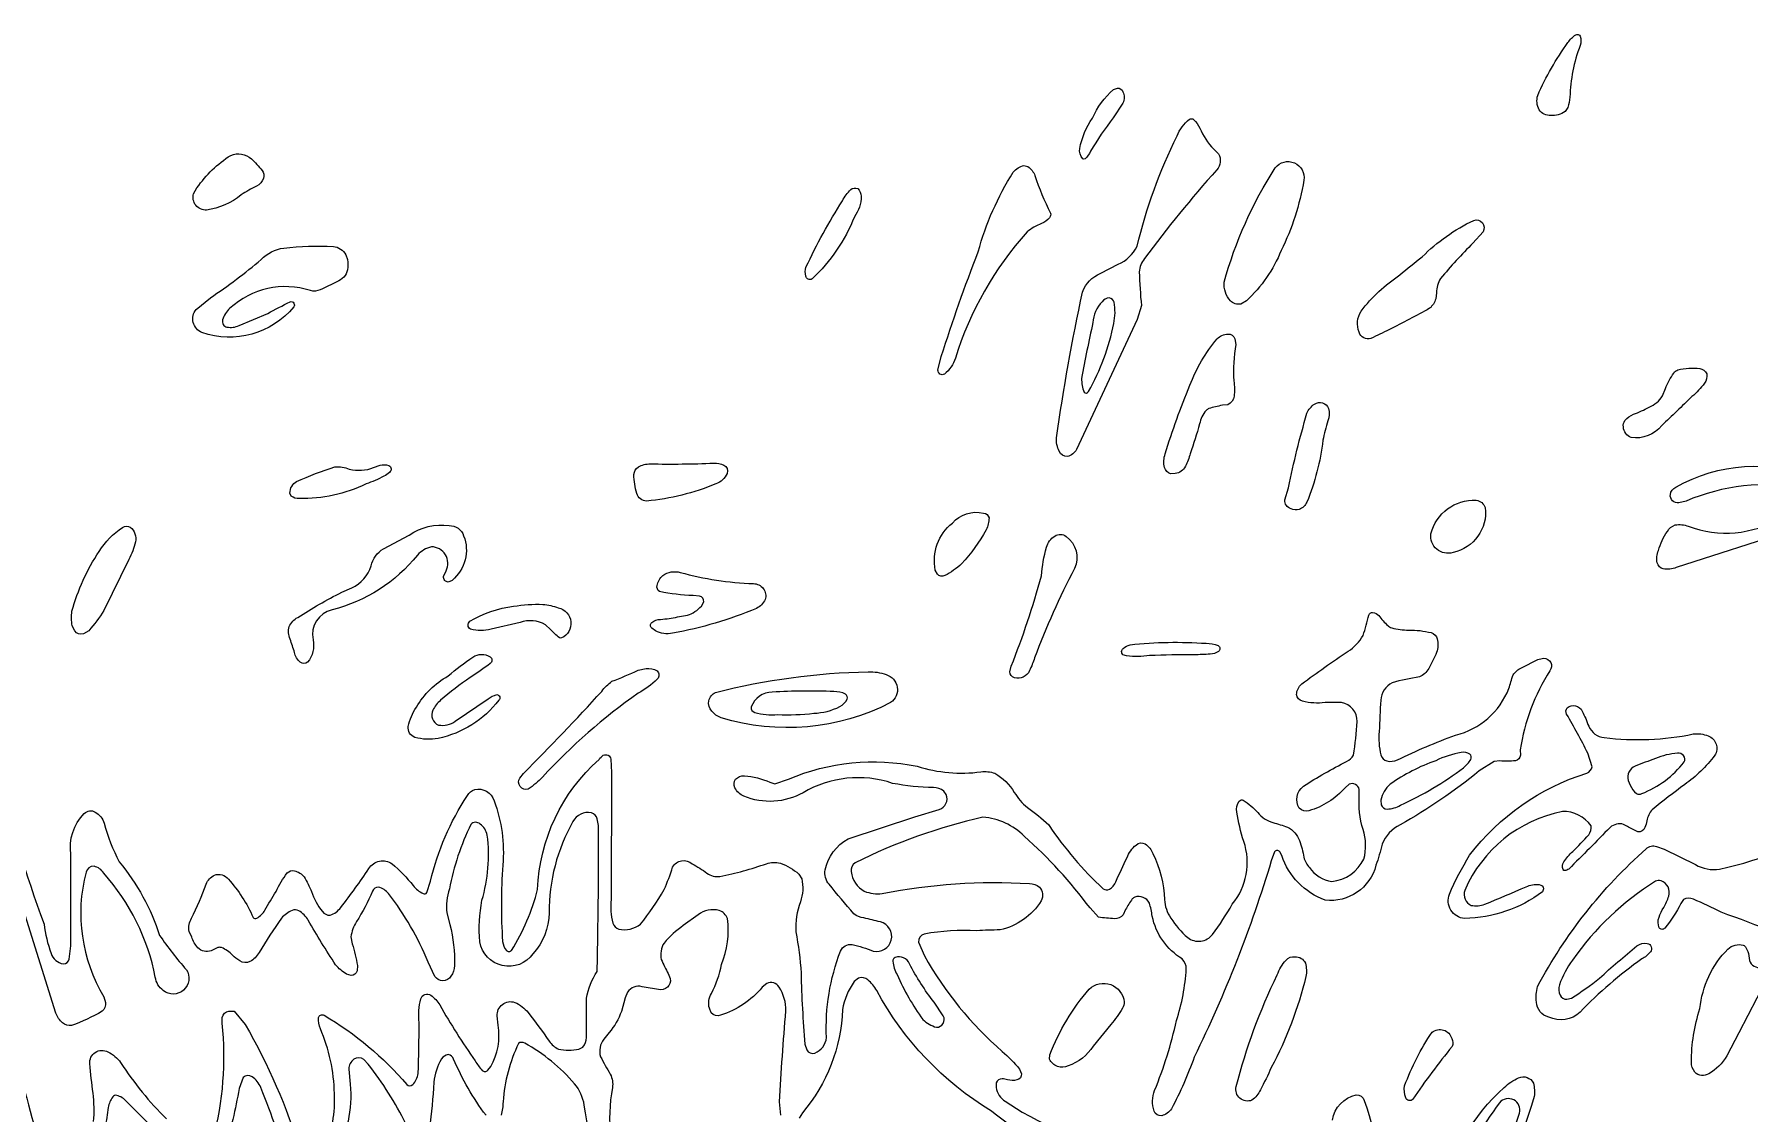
# Model space of a CAD drawing. Header units: metres. Extents: x 2.3 to 24.7, y 0 to 24.7.
# Drawn here: x 6.07 to 12.81, y 20.36 to 24.59 of the extents above; entities that cross this region are included whole.
import ezdxf

# ---------------------------------------------------------------- set-up
doc = ezdxf.new("R2010")
doc.units = ezdxf.units.M

msp = doc.modelspace()

# ---------------------------------------------------------------- linework, layer by layer
at = {"layer": 'Layer 1', "color": 0}
for points in [[(11.97934, 24.35489, -0.0541), (12.09795, 24.56218, -0.0973), (12.12859, 24.59268, -0.4752), (12.14552, 24.58721, -0.17), (12.14604, 24.55072, 0.0854), (12.10554, 24.34749, -0.0597), (12.09691, 24.30733, -0.1346), (12.08649, 24.29196, -0.1784), (12.03063, 24.27546, -0.2541), (11.9849, 24.29747, -0.1947), (11.97934, 24.35489)], [(10.23072, 24.26551, -0.1191), (10.31317, 24.37771), (10.32873, 24.38294, -0.3754), (10.34937, 24.36894, -0.2477), (10.3497, 24.32477), (10.31119, 24.26631, 0.0288), (10.22232, 24.13535, -0.0903), (10.20158, 24.10565, -0.4055), (10.19225, 24.10555, -0.1969), (10.18008, 24.14657, -0.1033), (10.23072, 24.26551)], [(10.40562, 23.76212, -0.0552), (10.56241, 24.19593, -0.1303), (10.61182, 24.26089, -0.3327), (10.6278, 24.25981, -0.118), (10.65194, 24.22643, 0.0876), (10.70643, 24.14355), (10.72543, 24.12507, -0.3211), (10.7186, 24.06232, 0.0229), (10.4347, 23.71403, 0.1462), (10.4142, 23.6618, 0.0147), (10.42245, 23.52942), (10.40595, 23.4753), (10.16825, 22.96465, -0.2132), (10.13223, 22.93702, -0.3151), (10.09989, 22.95763, -0.1353), (10.08886, 23.01071, -0.0173), (10.19121, 23.58246, -0.2202), (10.26273, 23.65633), (10.33146, 23.69206, 0.1821), (10.40562, 23.76212)], [(6.8865, 23.96474, -0.1424), (6.75063, 23.90458, -0.5253), (6.7, 23.9686), (6.71306, 23.99222, -0.095), (6.84548, 24.11937, -0.2814), (6.92676, 24.10584, -0.0269), (6.96933, 24.0603, -0.2516), (6.97404, 24.0289, -0.1887), (6.94698, 23.99783, 0.0312), (6.8865, 23.96474)], [(9.78144, 23.7409, -0.0747), (9.91938, 24.05313, -0.1738), (9.96111, 24.07967), (9.97676, 24.07552, -0.1496), (10.00457, 24.04007, 0.0371), (10.06506, 23.89294, -0.2745), (10.06218, 23.8746, -0.1219), (10.0305, 23.85112, 0.0914), (9.97374, 23.81869, 0.107), (9.69183, 23.32341, -0.1516), (9.64888, 23.25986, -0.2674), (9.63139, 23.26053, -0.268), (9.62323, 23.27608), (9.63629, 23.32954, -0.0143), (9.78144, 23.7409)], [(10.74759, 23.62093, -0.0763), (10.94842, 24.07081, -0.3419), (11.02365, 24.08961, -0.342), (11.06067, 24.02145, -0.0724), (10.97133, 23.74515, -0.1086), (10.83537, 23.54833), (10.81307, 23.53527, -0.2476), (10.77229, 23.54861, -0.208), (10.74759, 23.62093)], [(9.29568, 23.87762, -0.1055), (9.12965, 23.63394, -0.5412), (9.10447, 23.64549, -0.1461), (9.10513, 23.67995, -0.0329), (9.24859, 23.94112, -0.0922), (9.28102, 23.98468, -0.3163), (9.30837, 23.98888, -0.2104), (9.32223, 23.95903, -0.145), (9.29568, 23.87762)], [(11.52559, 23.7211, -0.0842), (11.72764, 23.86418, -0.3139), (11.76175, 23.85461, -0.3139), (11.7646, 23.8193), (11.72481, 23.77461, 0.0246), (11.59743, 23.63549, 0.128), (11.58141, 23.58015), (11.57858, 23.55596, -0.1488), (11.55463, 23.51877, -0.0139), (11.39505, 23.43485, -0.0134), (11.32377, 23.40072, -0.4247), (11.27762, 23.42458, -0.2339), (11.28516, 23.50755, -0.0832), (11.43795, 23.64964, -0.0163), (11.52559, 23.7211)], [(6.96574, 23.71036, -0.175), (7.05409, 23.75538, -0.0364), (7.24869, 23.76202, -0.2342), (7.29749, 23.72921), (7.30442, 23.71073, -0.0376), (7.30456, 23.66939, -0.2582), (7.26237, 23.62309, -0.0258), (7.19717, 23.59174, -0.1889), (7.15827, 23.58863, 0.2697), (6.84251, 23.51881, 0.155), (6.8138, 23.47327, 0.421), (6.83073, 23.44504, 0.1643), (6.87829, 23.45131), (6.99106, 23.49854, -0.0137), (7.07898, 23.54418, -0.3358), (7.09359, 23.53934, -0.3359), (7.09289, 23.52395, -0.3136), (6.73243, 23.42406, -0.502), (6.70943, 23.51443), (6.76576, 23.55992, 0.0258), (6.96574, 23.71036)], [(10.23185, 23.46271, 0.0075), (10.18716, 23.24364, 0.0809), (10.1972, 23.18914, 0.536), (10.21464, 23.19197, 0.0796), (10.31397, 23.45951, 0.1061), (10.31496, 23.54229, 0.3261), (10.29629, 23.5595, 0.2072), (10.26796, 23.54451, 0.1755), (10.23185, 23.46271)], [(10.78526, 23.23355, -0.0784), (10.78653, 23.1733, -0.2437), (10.76253, 23.1403), (10.74052, 23.1379, 0.0292), (10.68795, 23.12484, 0.1213), (10.67669, 23.11801, 0.1265), (10.65109, 23.06492, -0.0094), (10.61432, 22.94791, -0.0576), (10.59574, 22.89856, -0.2611), (10.55496, 22.87055), (10.53644, 22.86904, -0.2481), (10.51329, 22.89379, -0.1312), (10.51584, 22.94801, -0.0234), (10.61333, 23.21644, -0.0837), (10.71963, 23.39893, -0.1921), (10.7622, 23.41788, -0.3208), (10.79011, 23.39893), (10.79285, 23.37715, 0.0479), (10.78526, 23.23355)], [(12.46623, 23.0587, -0.2668), (12.34606, 23.01118, -0.2938), (12.31561, 23.05309, -0.2118), (12.32202, 23.07779, -0.1267), (12.35502, 23.10273, 0.0382), (12.41668, 23.13102, 0.1571), (12.46967, 23.17458), (12.4807, 23.20428, -0.0472), (12.51375, 23.26471, -0.163), (12.52997, 23.27711, -0.0994), (12.61558, 23.28183, -0.2612), (12.64316, 23.26151, -0.2239), (12.63373, 23.22478, -0.071), (12.58512, 23.17255, -0.0053), (12.46623, 23.0587)], [(11.07273, 23.10683, -0.1406), (11.10234, 23.14271, -0.5074), (11.1574, 23.12503, -0.1451), (11.15538, 23.07742, 0.0251), (11.1352, 23.00048, -0.0674), (11.07278, 22.75802, -0.1869), (11.04233, 22.72851, -0.1448), (11.01018, 22.73158, -0.35), (10.98604, 22.76656), (11.00042, 22.81455, -0.0204), (11.07273, 23.10683)], [(8.75076, 22.8293, -0.0744), (8.47931, 22.76212, -0.3377), (8.44051, 22.79135, -0.0724), (8.42934, 22.86607, -0.2269), (8.44664, 22.89601, -0.1266), (8.49369, 22.90803, 0.0155), (8.74312, 22.91095, -0.1382), (8.78183, 22.90346, -0.4126), (8.79526, 22.87032, -0.2238), (8.75076, 22.8293)], [(7.37725, 22.82916, -0.1185), (7.11424, 22.77174, -0.1859), (7.08355, 22.78178), (7.0779, 22.79314, -0.2537), (7.10434, 22.8393, -0.025), (7.25492, 22.89653, -0.1237), (7.31139, 22.88757, 0.149), (7.40691, 22.89323), (7.43236, 22.90256, -0.1704), (7.46635, 22.90124, -0.2853), (7.47603, 22.88887, -0.2856), (7.46918, 22.8747, -0.0544), (7.44759, 22.85947, -0.0339), (7.37725, 22.82916)], [(9.67999, 22.67581, -0.2698), (9.80261, 22.71498, -0.303), (9.82397, 22.69608, -0.1232), (9.81242, 22.64931, -0.066), (9.71634, 22.51571, -0.0621), (9.65034, 22.46913, -0.3601), (9.62158, 22.47559), (9.6131, 22.49068, -0.2768), (9.67999, 22.67581)], [(11.55958, 22.63366, -0.3541), (11.73768, 22.76557, -0.2668), (11.77328, 22.73634, -0.3892), (11.64651, 22.56012, -0.5551), (11.55958, 22.63366)], [(6.34765, 22.33171, -0.0352), (6.28835, 22.25308), (6.26704, 22.24087, -0.3628), (6.23272, 22.25251), (6.22249, 22.27269, -0.0672), (6.22169, 22.32931, -0.0795), (6.32884, 22.56398, -0.1081), (6.42096, 22.65874, -0.2541), (6.45118, 22.65921, -0.2934), (6.47117, 22.60212, -0.0754), (6.445, 22.53254), (6.34765, 22.33171)], [(7.70372, 22.66543, -0.3376), (7.76048, 22.62607, -0.3252), (7.71498, 22.4506), (7.70013, 22.44377, -0.4233), (7.68147, 22.46536), (7.69141, 22.48785, 0.5594), (7.63362, 22.58246, 0.1517), (7.57874, 22.5497, -0.1631), (7.24389, 22.33492, 0.41), (7.16879, 22.21767, -0.2342), (7.14724, 22.12904, -0.3344), (7.11896, 22.12956, -0.1706), (7.09605, 22.16704, 0.0221), (7.07884, 22.22036, -0.1678), (7.07526, 22.2692, -0.164), (7.10859, 22.30517, -0.0258), (7.28169, 22.40379), (7.32186, 22.42086, 0.2068), (7.39677, 22.50774, -0.198), (7.44547, 22.57464), (7.54668, 22.62857, -0.1881), (7.70372, 22.66543)], [(10.03003, 22.46866, -0.0465), (10.04964, 22.58044, -0.1722), (10.08212, 22.62442, -0.3213), (10.12728, 22.62305, -0.3511), (10.15995, 22.49742, 0.0306), (10.00269, 22.14649, -0.0442), (9.98317, 22.09623, -0.3779), (9.92377, 22.06818, -0.3362), (9.906, 22.09208), (9.91146, 22.11316, 0.0254), (10.03003, 22.46866)], [(8.94527, 22.37527, -0.1642), (8.91043, 22.34076, -0.0567), (8.58123, 22.24346, -0.1871), (8.51373, 22.25279), (8.49897, 22.26307, -0.4189), (8.49911, 22.28523, -0.1585), (8.53428, 22.29753, 0.0382), (8.60042, 22.30715), (8.63936, 22.31337, 0.1245), (8.69419, 22.34944), (8.70371, 22.36655, 0.3975), (8.68712, 22.38847), (8.66166, 22.39054, -0.0401), (8.53018, 22.40653, -0.3122), (8.52018, 22.43014, -0.1627), (8.54328, 22.46993, -0.2186), (8.61122, 22.48214, 0.058), (8.89832, 22.43792, -0.4984), (8.94527, 22.37527)], [(8.1321, 22.34279, -0.3263), (8.18166, 22.28823, -0.3263), (8.14474, 22.22441, -0.2734), (8.1371, 22.22536, -0.0402), (8.10094, 22.25831), (8.08194, 22.2766, 0.2118), (7.98205, 22.28537), (7.8681, 22.25963, -0.1516), (7.78777, 22.25887, -0.5692), (7.78513, 22.28985, -0.1048), (7.95621, 22.34906, -0.0486), (8.07181, 22.35641, -0.0667), (8.1321, 22.34279)], [(10.37785, 22.19811, -0.0425), (10.67716, 22.20348, -0.1026), (10.72411, 22.19438, -0.5456), (10.72482, 22.17147, -0.1732), (10.69314, 22.16101, -0.0196), (10.62931, 22.15879, 0.005), (10.45469, 22.15558, -0.0605), (10.36451, 22.15375), (10.34994, 22.15846, -0.4453), (10.35117, 22.18359, -0.096), (10.37785, 22.19811)], [(7.69952, 22.07525, -0.0265), (7.79687, 22.14941, -0.2888), (7.86476, 22.15078, -0.4671), (7.86476, 22.12362, -0.0157), (7.78612, 22.06964, 0.0289), (7.66973, 21.97969, 0.1032), (7.63979, 21.94071, 0.4422), (7.66209, 21.88258, 0.2054), (7.72752, 21.89757), (7.85698, 21.98493, -0.1215), (7.89097, 22.00185, -0.2925), (7.90204, 21.99332, -0.2925), (7.89894, 21.97969, -0.1765), (7.66039, 21.83006, -0.1179), (7.56898, 21.83431, -0.3467), (7.54239, 21.87673, -0.0891), (7.57464, 21.95212, -0.1331), (7.69952, 22.07525)], [(8.44617, 22.00737, 0.0526), (8.07002, 21.6784, -0.0573), (8.01406, 21.63131, -0.3163), (7.98223, 21.64126, -0.3161), (7.98078, 21.67454), (7.99515, 21.69292, 0.0125), (8.30295, 22.01453, -0.0863), (8.34288, 22.05423, 0.0129), (8.44608, 22.09741), (8.47677, 22.1041, -0.1918), (8.52, 22.09496, -0.4382), (8.52094, 22.06285, -0.0667), (8.44617, 22.00737)], [(9.43749, 21.97069, -0.1954), (8.77183, 21.91115, -0.1505), (8.7353, 21.93712, -0.5234), (8.74977, 22.01034, -0.0588), (9.34938, 22.09147, -0.1008), (9.42019, 22.08063, -0.2902), (9.46366, 22.03112, -0.2901), (9.43749, 21.97069)], [(8.9934, 21.92392, 0.041), (9.13629, 21.92883, 0.1091), (9.23775, 21.95499, 0.1574), (9.2665, 21.98351, 0.4045), (9.25995, 22.00435, 0.1293), (9.21512, 22.01364, 0.03), (8.97238, 22.01133, 0.3132), (8.89021, 21.95381, 0.3744), (8.90383, 21.93184, 0.0962), (8.9934, 21.92392)], [(12.07617, 21.5431, 0.2476), (11.69285, 21.23356, 0.3922), (11.71788, 21.17468, 0.1359), (11.77163, 21.1794, 0.0101), (11.93418, 21.24785, -0.1421), (11.98452, 21.2561, -0.3571), (12.0023, 21.23894), (11.99758, 21.22734, -0.1573), (11.69252, 21.12301, -0.5053), (11.63237, 21.21909, -0.0389), (11.7118, 21.37108, -0.1568), (12.1722, 21.69335, 0.2522), (12.19247, 21.71909), (12.17616, 21.77222, 0.014), (12.09272, 21.92501, -0.293), (12.09498, 21.95056, -0.4912), (12.15377, 21.93684, -0.0361), (12.17937, 21.87768, 0.2646), (12.24051, 21.83313, 0.0805), (12.59007, 21.84746, -0.1366), (12.6491, 21.83987, -0.4824), (12.67451, 21.76369, -0.0764), (12.55651, 21.64894, 0.0123), (12.42875, 21.55003, 0.1567), (12.40829, 21.50629, -0.087), (12.40023, 21.48026, -0.3485), (12.37218, 21.46329, -0.0064), (12.33121, 21.48413), (12.31632, 21.49261, 0.2469), (12.26328, 21.48078, -0.0088), (12.10106, 21.31734, -0.16), (12.08607, 21.31093, -0.3266), (12.07872, 21.31536, -0.2576), (12.08159, 21.34525, -0.0763), (12.11704, 21.38602, 0.0107), (12.18012, 21.45151, 0.1573), (12.18922, 21.48649, 0.2526), (12.07617, 21.5431)], [(11.579, 21.74247, 0.0706), (11.39995, 21.65035, 0.1573), (11.36332, 21.58794), (11.36398, 21.5696, 0.3126), (11.38732, 21.55272, 0.1294), (11.4404, 21.56809, 0.0521), (11.68767, 21.71456, 0.0909), (11.71642, 21.74761, 0.349), (11.71265, 21.76859, 0.1927), (11.6789, 21.77495, 0.0692), (11.579, 21.74247)], [(12.38788, 21.61321, 0.1358), (12.55467, 21.73752, 0.2712), (12.55187, 21.76266, 0.2711), (12.5286, 21.7725, 0.0781), (12.44129, 21.75058, 0.0154), (12.36181, 21.72064, 0.3731), (12.3339, 21.66516), (12.34243, 21.64616, 0.1386), (12.36775, 21.61405, 0.3014), (12.38788, 21.61321)], [(9.5643, 20.72687, 0.1313), (9.61781, 20.69595, 0.5669), (9.6444, 20.74073), (9.60819, 20.79471, -0.0491), (9.51202, 20.94505, 0.3917), (9.4554, 20.97046, 0.3269), (9.44649, 20.9549, 0.0976), (9.46271, 20.90286, 0.0572), (9.5643, 20.72687)], [(10.95615, 20.90215, -0.1031), (10.99071, 20.95933, -0.2618), (11.02592, 20.97258, -0.3052), (11.06651, 20.94793, -0.11), (11.06877, 20.8955, -0.0622), (10.93244, 20.53741, -0.0201), (10.88973, 20.45014, -0.1399), (10.85668, 20.40979, -0.2851), (10.80926, 20.41731, -0.2851), (10.79497, 20.46316, -0.0503), (10.95615, 20.90215)], [(12.61652, 20.76911, -0.1743), (12.72651, 21.00289, -0.2697), (12.78675, 21.01831, -0.1884), (12.79717, 21.00926, -0.0735), (12.80858, 20.97678), (12.81084, 20.95778, 0.376), (12.8577, 20.93152, -0.1172), (12.8776, 20.92921, -0.2732), (12.88344, 20.92214, -0.1528), (12.87491, 20.87787), (12.7686, 20.67454), (12.72137, 20.58375, -0.1389), (12.65117, 20.51365, -0.3518), (12.59625, 20.51982, -0.1668), (12.58277, 20.55848, -0.0786), (12.61652, 20.76911)], [(10.2334, 20.62226, -0.1695), (10.13478, 20.54448, -0.4265), (10.06199, 20.57083), (10.06275, 20.58761, -0.0848), (10.21733, 20.8461, -0.2832), (10.30202, 20.86323, -0.2831), (10.35546, 20.79537, -0.1343), (10.34857, 20.77048, -0.0435), (10.30275, 20.70688), (10.2334, 20.62226)], [(11.45652, 20.46622, -0.06), (11.56406, 20.67615, -0.5376), (11.64165, 20.65187, -0.2431), (11.6433, 20.62071, 0.023), (11.48896, 20.41347, -0.2683), (11.47331, 20.40827, -0.2684), (11.461, 20.41927, -0.1409), (11.45652, 20.46622)]]:
    msp.add_lwpolyline(points, format="xyb", close=True, dxfattribs=at)
for points in [[(13.0219, 22.81106, 0.1517), (12.56169, 22.76165), (12.53393, 22.75529, -0.5056), (12.50013, 22.78763, -0.2408), (12.5211, 22.81615, -0.2352), (13.06956, 22.8499, -0.1872)], [(12.97957, 22.64832), (12.52365, 22.50124, -0.136), (12.47198, 22.49586, -0.2769), (12.4485, 22.51915, -0.1658), (12.45378, 22.56799, -0.0853), (12.48853, 22.64281, -0.1715), (12.51861, 22.66826, -0.1304), (12.57075, 22.66294, 0.2269), (12.93261, 22.69476, 0.0952)], [(7.21499, 20.21877, 0.1141), (7.25284, 20.43581, 0.0969), (7.19759, 20.69034, -0.1257), (7.18991, 20.73366, -0.4849), (7.21244, 20.74351, -0.0805), (7.53749, 20.47126, 0.4106), (7.56021, 20.47117, 0.1708), (7.58148, 20.51445, 0.0124), (7.58515, 20.714, -0.0845), (7.59175, 20.80801, -0.4784), (7.63112, 20.8221, -0.1037), (7.66629, 20.78373, 0.0249), (7.80592, 20.56404, 0.0611), (7.83275, 20.52685, 0.437), (7.85556, 20.52694), (7.86669, 20.54137, 0.1785), (7.89545, 20.70415), (7.89219, 20.74021, -0.5373), (7.96164, 20.79372, -0.1226), (8.01354, 20.75356, -0.0246), (8.09618, 20.64074, 0.102), (8.13276, 20.60996, 0.1119), (8.2131, 20.61062), (8.22889, 20.6184, 0.1719), (8.2427, 20.65583), (8.24346, 20.8097, -0.0992), (8.28442, 20.9153), (8.28574, 20.96895, 0.0062), (8.29022, 21.46112, 0.0833), (8.28518, 21.51392, 0.2366), (8.26212, 21.53834, 0.3302), (8.1899, 21.50332, 0.1332), (8.09665, 21.14475, -0.1793), (8.03259, 20.98432, -0.3034), (7.91233, 20.93818, -0.3034), (7.8237, 21.0316, -0.0639), (7.83209, 21.19439, 0.1034), (7.85335, 21.45004, 0.1799), (7.82506, 21.49384, 0.4248), (7.78909, 21.49252, 0.0683), (7.70466, 21.23917, 0.1241), (7.69462, 21.14508), (7.70584, 21.09892, -0.0759), (7.72404, 20.93803, -0.1444), (7.71041, 20.89673, -0.5582), (7.6471, 20.89588), (7.62098, 20.95198, 0.0667), (7.46574, 21.2206, 0.1497), (7.42614, 21.24596, 0.2913), (7.40247, 21.23012, -0.0422), (7.33935, 21.11057, 0.1159), (7.31795, 21.0506), (7.32294, 21.0234, -0.0201), (7.34355, 20.93798), (7.34157, 20.91691, -0.3674), (7.31927, 20.89923), (7.30093, 20.90451, -0.0966), (7.25756, 20.94137, -0.018), (7.15035, 21.11646, 0.1341), (7.11273, 21.15328, 0.2309), (7.08643, 21.1546, 0.1145), (7.04518, 21.12433, 0.0208), (6.95726, 20.98899, -0.1292), (6.92115, 20.95382, -0.2695), (6.8807, 20.95665, -0.0577), (6.85265, 20.97904, 0.1017), (6.80932, 21.0086, 0.1939), (6.79542, 21.00869), (6.76859, 20.99644, -0.3162), (6.71669, 21.00827, -0.1001), (6.6926, 21.05004), (6.68171, 21.0721, -0.1739), (6.69203, 21.12429, 0.0286), (6.74898, 21.25817, -0.1866), (6.78137, 21.2932, -0.3087), (6.83662, 21.27774, -0.0724), (6.93387, 21.1274, 0.4061), (6.94863, 21.1241, 0.1195), (6.98012, 21.15587, -0.0153), (7.02345, 21.22909, -0.0514), (7.06729, 21.30173, -0.2595), (7.09638, 21.31017, -0.1714), (7.13362, 21.2866, -0.0363), (7.16275, 21.22871, 0.0949), (7.20575, 21.15055, 0.2669), (7.2362, 21.13631, 0.1525), (7.27792, 21.1662, 0.0181), (7.38819, 21.3188, -0.4366), (7.47913, 21.33822, -0.05), (7.56177, 21.25233, 0.1), (7.60123, 21.22102, 0.3636), (7.61631, 21.22451), (7.63055, 21.26897, -0.0889), (7.77509, 21.60552, -0.1673), (7.8039, 21.62961, -0.3947), (7.87994, 21.58497, -0.1134), (7.91407, 21.3328, 0.0322), (7.91308, 21.03302, 0.1377), (7.92835, 20.99776, 0.4641), (7.94848, 20.99771, 0.0778), (8.05074, 21.23738, -0.2041), (8.2922, 21.74747, -0.064), (8.30875, 21.76373, -0.5269), (8.3385, 21.74884), (8.34128, 21.69684), (8.33949, 21.19764, 0.0892), (8.34609, 21.10505, 0.2377), (8.36985, 21.08082, 0.2083), (8.45508, 21.10024, 0.0391), (8.5479, 21.2363, 0.0319), (8.58109, 21.32479, -0.4643), (8.65831, 21.33827, -0.0218), (8.71616, 21.30107, 0.1824), (8.76679, 21.28783, 0.0326), (8.95003, 21.33803, -0.1485), (9.00458, 21.34063, -0.0851), (9.07704, 21.29763), (9.08849, 21.27901, -0.1415), (9.08307, 21.18887, 0.0931), (9.06487, 21.07083, -0.0327), (9.0858, 20.90823, 0.017), (9.10113, 20.62943), (9.10829, 20.60713, 0.3396), (9.13945, 20.59454, 0.2863), (9.18561, 20.65555, -0.1046), (9.2409, 20.99502, -0.3525), (9.28706, 21.02067, -0.0357), (9.36937, 20.99516, 0.4118), (9.44001, 21.03858, 0.4118), (9.39718, 21.10958, 0.0123), (9.33241, 21.12514, -0.127), (9.29328, 21.14116, -0.0079), (9.1956, 21.25747, -0.2111), (9.18037, 21.31404, -0.2149), (9.27032, 21.43548), (9.53286, 21.5225), (9.62851, 21.55117, 0.4314), (9.65623, 21.60943), (9.64619, 21.62334, 0.1531), (9.60621, 21.63715, -0.0425), (9.44536, 21.65351, 0.2187), (9.09372, 21.61688, -0.2284), (8.86145, 21.60298, -0.1864), (8.82619, 21.63631, -0.2785), (8.8285, 21.66987, -0.2108), (8.86324, 21.68317, -0.091), (8.96271, 21.65804), (8.98261, 21.65233), (9.03597, 21.67015, -0.1515), (9.54224, 21.72064, 0.1106), (9.79224, 21.69882, -0.1201), (9.84636, 21.69325, -0.1345), (9.92344, 21.61797, 0.0818), (9.97459, 21.55843, -0.0397), (10.05831, 21.49073, 0.0581), (10.27253, 21.23927, 0.2896), (10.29676, 21.23809, 0.1699), (10.3226, 21.26751, -0.0073), (10.36602, 21.36222, -0.1263), (10.40147, 21.41158, -0.3109), (10.43767, 21.4161, -0.1347), (10.46784, 21.37782, -0.1016), (10.51376, 21.19703, 0.1575), (10.53865, 21.12495, 0.0751), (10.60446, 21.04839, 0.4229), (10.70144, 21.0605, 0.0334), (10.77965, 21.17916, 0.2599), (10.82467, 21.42534, -0.0373), (10.79695, 21.54046, -0.1919), (10.8069, 21.58388, -0.3977), (10.82236, 21.58704, -0.0727), (10.8795, 21.53877, 0.1442), (10.93937, 21.49936, -0.015), (10.99594, 21.48205, -0.1916), (11.04336, 21.42878, -0.0551), (11.06062, 21.36344, 0.1292), (11.08296, 21.32314, 0.2043), (11.17065, 21.26831, 0.2573), (11.29633, 21.35647, 0.1486), (11.29303, 21.47182, -0.091), (11.27842, 21.60778), (11.27771, 21.62938, 0.4994), (11.23863, 21.64988), (11.22251, 21.63659, -0.1444), (11.08018, 21.54598, -0.2761), (11.0427, 21.55597, -0.3931), (11.05892, 21.64206, -0.0277), (11.22873, 21.7396, 0.1749), (11.25532, 21.76486, 0.032), (11.2697, 21.8963, 0.3798), (11.20869, 21.97088, 0.014), (11.14401, 21.97111, -0.0993), (11.05539, 21.9763, -0.312), (11.032, 22.00185, -0.2121), (11.05237, 22.04381, -0.0123), (11.23458, 22.17232, 0.1271), (11.29317, 22.2345, 0.0311), (11.31557, 22.3146, -0.3354), (11.33089, 22.32469, -0.2131), (11.35484, 22.31205, 0.0366), (11.39029, 22.27316, 0.1094), (11.40556, 22.26397, 0.0473), (11.47279, 22.2552, -0.0656), (11.56071, 22.24534, -0.2512), (11.58489, 22.22055, -0.1405), (11.58178, 22.16803, -0.0271), (11.55152, 22.10415, -0.1515), (11.51479, 22.07148, 0.0288), (11.40773, 22.04871, 0.253), (11.36257, 21.9804, 0.0059), (11.35677, 21.85726, 0.0904), (11.36323, 21.76505, 0.2498), (11.38685, 21.74148, 0.1714), (11.42857, 21.74601, -0.0267), (11.65669, 21.84289, 0.2436), (11.86601, 22.0258, -0.0135), (11.8826, 22.07921, -0.1487), (11.91494, 22.10731), (11.98005, 22.13927, -0.0789), (12.00263, 22.14493, -0.2906), (12.03042, 22.12803, -0.2904), (12.027, 22.09571, 0.1052), (11.91089, 21.78504), (11.91192, 21.76411, -0.2882), (11.89151, 21.74191, -0.0267), (11.83004, 21.74167), (11.8076, 21.73955), (11.74919, 21.70221, -0.0432), (11.43918, 21.49092, 0.1963), (11.36841, 21.41422, -0.0211), (11.3439, 21.33228, -0.3778), (11.14401, 21.19533, -0.2303), (10.97416, 21.36981), (10.96563, 21.38527, 0.4717), (10.94583, 21.38518), (10.93263, 21.34977, -0.0414), (10.62983, 20.57903, -0.0425), (10.54021, 20.37604, -0.2048), (10.50235, 20.3486, -0.3505), (10.47242, 20.36708, -0.1748), (10.47449, 20.44788, 0.0435), (10.5601, 20.7223, 0.0635), (10.59895, 20.92553, 0.2086), (10.58278, 20.96428, -0.2061), (10.46516, 21.13202, 0.0339), (10.45403, 21.18364, 0.3636), (10.39623, 21.20688, 0.1417), (10.38676, 21.19967, 0.034), (10.36041, 21.15837), (10.35084, 21.13739, -0.2556), (10.31628, 21.12212, -0.0286), (10.25462, 21.12848), (10.22067, 21.16459, 0.0499), (9.96247, 21.44585, 0.1814), (9.8003, 21.52038, 0.0611), (9.29781, 21.34147, 0.2606), (9.28267, 21.30692, 0.24), (9.3342, 21.2297, 0.1053), (9.40454, 21.22051, -0.066), (9.98312, 21.25996, -0.1611), (10.02197, 21.24615, -0.3018), (10.02904, 21.19231, -0.1972), (9.86743, 21.07785, 0.0222), (9.77626, 21.07479, 0.0542), (9.56987, 21.06211, 0.3624), (9.54729, 21.03005), (9.5701, 20.97631, 0.0855), (9.8762, 20.60086, -0.0412), (9.94357, 20.53208), (9.95121, 20.51322, -0.4071), (9.93353, 20.48908, -0.1449), (9.89671, 20.49003, 0.085), (9.87502, 20.49319, 0.3382), (9.85254, 20.4773), (9.85254, 20.45995, 0.2376), (9.88766, 20.4055), (9.95422, 20.36236, -0.0732), (10.40486, 20.04754)], [(5.92747, 21.70188, 0.0266), (6.11222, 21.10128, 0.0564), (6.13989, 20.98621, 0.2905), (6.18817, 20.94491, 0.3435), (6.21099, 20.96358), (6.2173, 21.01609), (6.2181, 21.374, -0.2425), (6.27048, 21.53481, -0.3485), (6.31376, 21.54089, -0.1818), (6.34822, 21.49761, 0.0523), (6.40767, 21.34525, -0.0958), (6.56625, 21.05668, 0.0304), (6.67129, 20.92176, -0.3683), (6.6607, 20.84216, -0.3683), (6.5804, 20.84002, -0.1969), (6.54928, 20.8922, 0.1349), (6.34709, 21.30088, 0.2172), (6.30857, 21.32794, 0.3638), (6.27717, 21.30447, 0.2012), (6.34695, 20.81569), (6.35307, 20.79311, -0.2612), (6.34006, 20.75869, -0.0477), (6.22008, 20.70283, -0.2115), (6.18473, 20.71301, -0.1014), (6.15847, 20.75087), (5.97141, 21.34954, 0.1528)], [(13.11633, 20.97602, 0.0271), (12.69982, 21.14729, 0.0218), (12.59088, 21.19882, 0.2439), (12.55151, 21.19712), (12.54171, 21.18227, -0.0656), (12.47816, 21.08563, -0.5076), (12.45619, 21.08643, -0.1927), (12.45581, 21.12801, -0.0592), (12.47391, 21.16639, 0.0682), (12.49395, 21.21089, 0.4099), (12.46373, 21.27043, 0.1759), (12.44143, 21.26982, 0.0991), (12.11615, 20.95985, 0.0711), (12.06424, 20.8625, 0.1878), (12.06759, 20.82177, 0.3397), (12.09352, 20.8065), (12.11214, 20.8106, 0.0276), (12.22165, 20.88853, -0.0139), (12.36916, 21.01576, -0.1943), (12.40961, 21.02491, -0.5703), (12.42225, 20.99191, -0.0983), (12.3883, 20.9641, 0.0469), (12.14533, 20.75554, -0.3249), (12.02271, 20.73621, -0.3299), (11.97392, 20.79419, -0.1013), (11.97873, 20.856, -0.0906), (12.40537, 21.39616, -0.2814), (12.44605, 21.40634), (12.47533, 21.39479), (12.59894, 21.33478, 0.1725), (12.69322, 21.31682, 0.0802), (13.18148, 21.5094, -0.1618)], [(9.00665, 20.351), (9.00062, 20.40328, -0.0061), (9.02631, 20.76025, 0.1528), (8.9992, 20.85355, 0.4131), (8.9514, 20.86741), (8.93306, 20.85289, -0.1439), (8.76971, 20.74309, -0.3042), (8.73266, 20.75261), (8.72573, 20.77057, -0.2047), (8.73369, 20.82884, 0.0743), (8.77358, 20.94246, 0.1292), (8.79654, 21.1224, 0.2392), (8.76457, 21.15427, 0.2291), (8.68151, 21.13772), (8.62329, 21.09595, 0.0606), (8.54743, 21.02637, 0.2019), (8.53683, 20.96226, 0.029), (8.56422, 20.90682), (8.57218, 20.88678, -0.5452), (8.52608, 20.84445, -0.0294), (8.4613, 20.85534, 0.3279), (8.40431, 20.83342), (8.39526, 20.81098), (8.38031, 20.75818, -0.0835), (8.33251, 20.67525), (8.31106, 20.64932, 0.2426), (8.298, 20.58012, 0.0124), (8.33642, 20.51138, -0.1643), (8.34472, 20.4591, 0.1486), (8.38847, 20.07809, 0.1991)], [(9.95828, 20.27444, -0.0216), (9.83363, 20.36717, -0.1342), (9.3829, 20.83973, 0.092), (9.34764, 20.88211, 0.2648), (9.31176, 20.88937), (9.29441, 20.87523, 0.113), (9.24835, 20.76577, -0.1696), (9.09108, 20.36029), (9.07845, 20.33893, -0.5066)], [(6.77675, 20.25648, 0.091), (6.81215, 20.71165), (6.81192, 20.73451, -0.3117), (6.8386, 20.7594), (6.8592, 20.75978), (6.90262, 20.70745, -0.0542), (7.11957, 20.20948, 0.1519)], [(8.43665, 19.94873, -0.1502), (8.23412, 20.39004, 0.1309), (8.19636, 20.47428, 0.0879), (8.00053, 20.63348, 0.3035), (7.97592, 20.63259, 0.091), (7.91506, 20.40352, -0.0689), (7.90775, 20.35138, -0.329)], [(6.3072, 20.32545, 0.0494), (6.30513, 20.43751, -0.0135), (6.29212, 20.55306, -0.2785), (6.31368, 20.59753, -0.2784), (6.36307, 20.59916, -0.1388), (6.41304, 20.55697, 0.0525), (6.5936, 20.33587, 0.1202)], [(7.53396, 20.31687, 0.0481), (7.38593, 20.55131), (7.36815, 20.5697, 0.2979), (7.32888, 20.57064, 0.2205), (7.30927, 20.53184), (7.3146, 20.47287, -0.1582), (7.25369, 20.19105, -0.0508)], [(7.84826, 20.3502, -0.059), (7.72116, 20.57045, 0.2569), (7.69995, 20.58856, 0.233), (7.67331, 20.57149, 0.1123), (7.6438, 20.48008, -0.0193), (7.62537, 20.29867)], [(6.01794, 20.51822, 0.0138), (6.13141, 20.11557, 0.525), (6.21853, 20.08648, 0.1772), (6.25756, 20.15215, -0.0293), (6.27878, 20.21566, -0.4347), (6.29146, 20.21881, -0.1984), (6.3056, 20.19821, -0.0648), (6.3057, 20.14475, 0.008), (6.26369, 19.99668, -0.088), (6.24884, 19.96269, -0.1673), (6.2331, 19.95062, -0.0745), (6.1736, 19.94751, -0.1707), (6.13509, 19.96212, -0.093), (6.10029, 20.0185), (5.97673, 20.42884)], [(7.07799, 20.13339, 0.0235), (6.96343, 20.45901, 0.1614), (6.92925, 20.50153, 0.3847), (6.89465, 20.49818), (6.87928, 20.45566, -0.01), (6.82606, 20.21344, -0.5598)], [(11.59739, 20.04302, -0.1463), (11.84724, 20.45953, -0.074), (11.904, 20.49785, -0.4014), (11.96213, 20.4765, -0.0936), (11.96529, 20.42393, -0.056), (11.73396, 19.88042, -0.0216)], [(6.69076, 20.15168), (6.43666, 20.40456, 0.1547), (6.39805, 20.42846, 0.3087), (6.38197, 20.42242, 0.109), (6.36472, 20.38117, -0.013), (6.35208, 20.30282, -0.3082)], [(11.17272, 20.33149, -0.3092), (11.26659, 20.43067, -0.3587), (11.29798, 20.40847, -0.1551), (11.32429, 19.92554, 0.2273)], [(11.66805, 19.88848, 0.0846), (11.90759, 20.35897, 0.3524), (11.8849, 20.41074, 0.3524), (11.82947, 20.39965, 0.0555), (11.65141, 20.09983, 0.0255)]]:
    msp.add_lwpolyline(points, format="xyb", dxfattribs=at)

doc.saveas('drawing.dxf')
